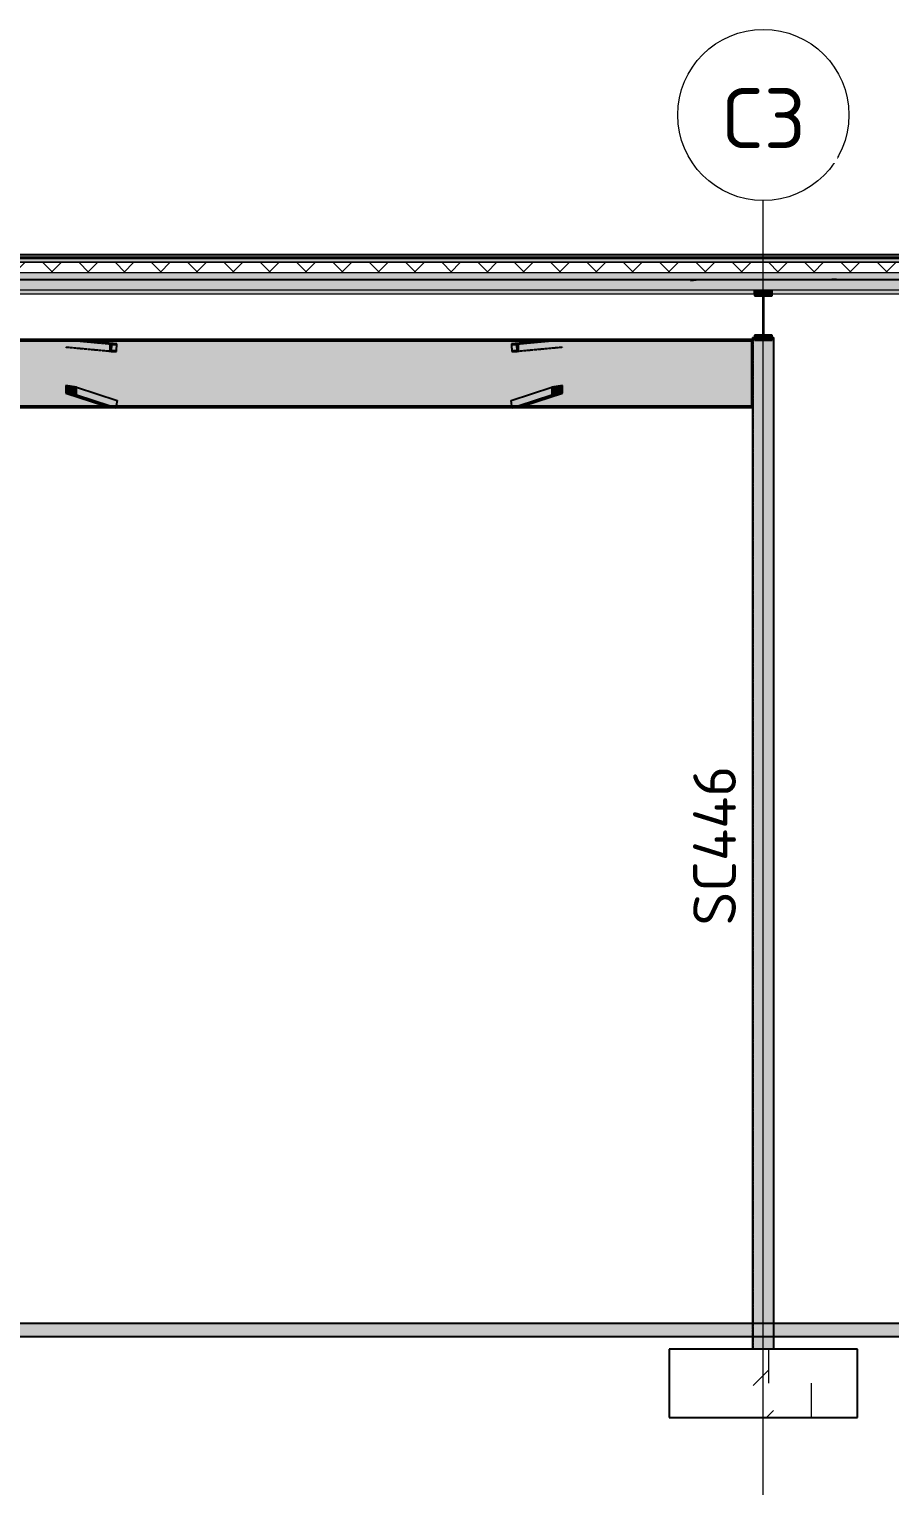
# Model space of a CAD drawing. Header units: millimetres. Extents: x 632 to 524205, y -3890 to 20851.
# Drawn here: x 39066 to 49123, y 3200 to 20320 of the extents above; entities that cross this region are included whole.
import ezdxf

# ---------------------------------------------------------------- set-up
doc = ezdxf.new("R2010")
doc.units = ezdxf.units.MM
doc.linetypes.add('Dash', pattern=[7, 5, -2])
doc.linetypes.add('Hidden Half', pattern=[3, 2, -1])
for name, color, linetype, lineweight in [('A-230-H-FLOOR', 190, 'Continuous', 13), ('A-230-M_FLOOR', 192, 'Continuous', 13), ('A-270-M_ROOF', 132, 'Continuous', 13), ('S-160-M_FOUND', 171, 'Continuous', 13), ('S-160-MH_FOUND', 171, 'Hidden Half', 13), ('S-280-A_COLUMN', 171, 'Continuous', 18), ('S-280-M_COLUMN', 52, 'Continuous', 13), ('S-280-M_STRUCT_FRAME', 12, 'Continuous', 13), ('S-280-MH_COLUMN', 52, 'Hidden Half', 13), ('Z-030-M_GRID', 191, 'Continuous', 13), ('Z-033_T_GRIDREF', 31, 'Continuous', 13), ('Z-230-A_LEVEL', 51, 'Continuous', 13)]:
    doc.layers.add(name, color=color, linetype=linetype, lineweight=lineweight)
doc.styles.add('ISOCPEUR_1', font='isocpeur.ttf', dxfattribs={"height": 700})
doc.styles.add('ISOCPEUR_2', font='isocpeur.ttf', dxfattribs={"height": 500})

# ---------------------------------------------------------------- blocks, each defined once
blk = doc.blocks.new('Ridge Capping - Ridge Capping-1882401-S6_501-SECTION 2C')
at = {"layer": 'A-270-M_ROOF', "lineweight": 5, "transparency": 33554432}
for points in [[(-1665568, 17663), (-1574250, 17665), (-1574250, 17691), (-1665568, 17689)], [(-1665568, 17659), (-1574250, 17662), (-1574250, 17688), (-1665568, 17686)], [(-1665568, 17659), (-1574250, 17662), (-1574250, 17665), (-1665568, 17663)]]:
    blk.add_hatch(color=253, dxfattribs=at).paths.add_polyline_path(points)
at = {"layer": 'A-270-M_ROOF', "color": 253, "lineweight": 5}
for p, q in [((-1574572, 17691), (-1665486, 17689)), ((-1665486, 17663), (-1574572, 17665)), ((-1665350, 17686), (-1574582, 17688)), ((-1665350, 17659), (-1574582, 17662)), ((-1665249, 17663), (-1574582, 17665)), ((-1665249, 17659), (-1574582, 17662))]:
    blk.add_line(p, q, dxfattribs=at)
blk = doc.blocks.new('25021-APA-ZZ-ZZ-M3-AR-000001_V3_rvt-1-S6_501-SECTION 2C')
at = {"layer": 'A-270-M_ROOF', "lineweight": 5, "transparency": 33554432}
for color, points in [(9, [(-1665568, 17639), (-1574250, 17645), (-1574250, 17688), (-1665568, 17686), (-1665568, 17644)]), (10, [(-1665568, 17599), (-1574253, 17605), (-1574253, 17648), (-1665568, 17644), (-1665568, 17608)]), (9, [(-1665568, 17604), (-1574250, 17604), (-1574250, 17648), (-1665568, 17644), (-1665568, 17608)]), (254, [(-1665568, 17228), (-1655173, 17228), (-1655173, 17264), (-1654964, 17264), (-1654964, 17228), (-1644673, 17229), (-1644673, 17267), (-1644464, 17267), (-1644464, 17229), (-1634173, 17230), (-1634173, 17267), (-1633964, 17267), (-1633964, 17230), (-1623673, 17230), (-1623673, 17267), (-1623464, 17267), (-1623464, 17230), (-1613173, 17231), (-1613173, 17267), (-1612964, 17267), (-1612964, 17231), (-1602673, 17232), (-1602673, 17267), (-1602464, 17267), (-1602464, 17232), (-1592173, 17232), (-1592173, 17267), (-1591964, 17267), (-1591964, 17232), (-1581673, 17233), (-1581673, 17267), (-1581464, 17267), (-1581464, 17233), (-1575954, 17233), (-1575954, 17267), (-1575783, 17267), (-1575783, 17233), (-1574253, 17233), (-1574253, 17484), (-1665568, 17479)]), (254, [(-1664876, 17233), (-1655173, 17233), (-1655173, 17264), (-1654964, 17264), (-1654964, 17233), (-1644673, 17233), (-1644673, 17267), (-1644464, 17267), (-1644464, 17233), (-1634173, 17233), (-1634173, 17267), (-1633964, 17267), (-1633964, 17233), (-1623673, 17233), (-1623673, 17267), (-1623464, 17267), (-1623464, 17233), (-1613173, 17233), (-1613173, 17267), (-1612964, 17267), (-1612964, 17233), (-1602673, 17233), (-1602673, 17267), (-1602464, 17267), (-1602464, 17233), (-1592173, 17233), (-1592173, 17267), (-1591964, 17267), (-1591964, 17233), (-1581673, 17233), (-1581673, 17267), (-1581464, 17267), (-1581464, 17233), (-1575954, 17234), (-1575954, 17267), (-1575783, 17267), (-1575783, 17233), (-1574253, 17233), (-1574253, 17277), (-1665568, 17274), (-1665568, 17233)])]:
    blk.add_hatch(color=color, dxfattribs=at).paths.add_polyline_path(points)
at = {"layer": 'A-270-M_ROOF', "transparency": 33554432}
blk.add_hatch(color=9, dxfattribs=at).paths.add_polyline_path([(-1665568, 17599), (-1574250, 17605), (-1574250, 17645), (-1665568, 17639), (-1665568, 17608)])
at = {"layer": 'A-270-M_ROOF', "lineweight": 5}
h = blk.add_hatch(dxfattribs=at)
h.set_pattern_fill('FP_5', angle=45, style=0, pattern_type=2)
h.set_pattern_definition([(45.0035, (-1615291.56, 7e-07), (-212.1449, 212.1192), []), (135.003, (-1615291.56, 7e-07), (-212.121, -212.1431), [])])
h.paths.add_polyline_path([(-1665568, 17479), (-1574253, 17484), (-1574253, 17605), (-1665568, 17599), (-1665568, 17541)])
at = {"layer": 'A-270-M_ROOF', "color": 253, "lineweight": 5}
for p, q in [((-1574250, 17645), (-1665568, 17639)), ((-1665350, 17686), (-1574582, 17688)), ((-1658288, 17646), (-1574582, 17648)), ((-1574582, 17648), (-1658288, 17646)), ((-1574253, 17605), (-1665568, 17599)), ((-1665568, 17599), (-1574250, 17605)), ((-1665568, 17479), (-1574253, 17484)), ((-1665568, 17228), (-1574253, 17233)), ((-1574253, 17277), (-1655360, 17274))]:
    blk.add_line(p, q, dxfattribs=at)
blk.add_blockref('Ridge Capping - Ridge Capping-1882401-S6_501-SECTION 2C', (0, 0), dxfattribs=at)
blk = doc.blocks.new('NRP_Framing-Steel-Purlin Z - P914 - EZ250-15-V6-S6_501-SECTION 2C')
at = {"layer": 'S-280-M_STRUCT_FRAME', "color": 150, "lineweight": 25}
for p, q in [((-1645318, 17392), (-1645418, 17383)), ((-1634819, 17391), (-1645318, 17392)), ((-1633218, 17400), (-1633318, 17391))]:
    blk.add_line(p, q, dxfattribs=at)
blk = doc.blocks.new('NRP_Framing-Steel-Purlin Z - P915 - EZ250-19-4046630-S6_501-SECTION 2C')
at = {"layer": 'S-280-M_STRUCT_FRAME', "color": 92, "lineweight": 25}
for p, q in [((-1656643, 17393), (-1656743, 17384)), ((-1645319, 17392), (-1656643, 17393)), ((-1643718, 17401), (-1643818, 17392))]:
    blk.add_line(p, q, dxfattribs=at)
blk = doc.blocks.new('NRP_Column-Steel-SHS - SC446 - 250x250x6_0SHS-4252457-S6_501-SECTION 2C')
at = {"layer": 'S-280-MH_COLUMN', "lineweight": 25}
for p, q in [((-1644687, 5200), (-1644687, 16721)), ((-1644449, 16721), (-1644449, 5200)), ((-1644687, 5050), (-1644687, 5200)), ((-1644449, 5200), (-1644449, 5050)), ((-1644687, 4900), (-1644687, 5050)), ((-1644449, 5050), (-1644449, 4900))]:
    blk.add_line(p, q, dxfattribs=at)
blk = doc.blocks.new('NRP_Foundation-Pad Footing Fibre _v2_ - PF3 - 2200 x 2200 x 800d-3893009-S6_501-SECTION 2C')
at = {"layer": 'S-160-M_FOUND'}
h = blk.add_hatch(dxfattribs=at)
h.set_pattern_fill('FP_8', color=256, style=0, pattern_type=2)
h.set_pattern_definition([(45, (-1615291.6, 0), (-1414.214, 0), [750, -3000]), (45, (-1614291.6, 1000), (-1414.214, 0), [750, -3000]), (45, (-1613291.6, -300), (-1414.214, 0), [250, -2000]), (90, (-1613291.56, 500), (-500, 500), [500, -2000]), (315, (-1613291.6, 1000), (0, 2828.43), [500, -3000]), (0, (-1614291.6, 1000), (2000, 2000), [300, -1000]), (0, (-1616791.6, 2000), (2000, 2000), [300, -2000])])
h.paths.add_polyline_path([(-1643468, 4100), (-1643468, 4900), (-1645668, 4900), (-1645668, 4100), (-1643647, 4100)])
at = {"layer": 'S-160-M_FOUND', "lineweight": 25}
for p, q in [((-1643468, 4900), (-1645668, 4900)), ((-1645668, 4900), (-1645668, 4100)), ((-1643468, 4100), (-1643468, 4900)), ((-1645668, 4100), (-1643468, 4100))]:
    blk.add_line(p, q, dxfattribs=at)
blk = doc.blocks.new('NRP_Framing-Steel-WB - TB136 - 800WB146-4252456-S6_501-SECTION 2C')
at = {"layer": 'S-280-M_STRUCT_FRAME', "linetype": 'Dash', "lineweight": 25}
for points in [[(-1644745, 16680), (-1644706, 16680), (-1644706, 16700), (-1654964, 16700), (-1654964, 16688), (-1655173, 16688), (-1655173, 16700), (-1665555, 16700), (-1665555, 16680), (-1645111, 16680)], [(-1646575, 15900), (-1644706, 15900), (-1644706, 15920), (-1665555, 15920), (-1665555, 15900), (-1646922, 15900)]]:
    blk.add_hatch(color=256, dxfattribs=at).paths.add_polyline_path(points)
h = blk.add_hatch(color=256, dxfattribs=at)
h.paths.add_polyline_path([(-1665555, 15920), (-1662676, 15920), (-1663131, 16069), (-1663131, 16160), (-1662993, 16136), (-1662530, 15984), (-1662540, 15920), (-1658006, 15920), (-1658016, 15984), (-1657534, 16141), (-1657415, 16160), (-1657415, 16069), (-1657871, 15920), (-1652266, 15920), (-1652721, 16069), (-1652721, 16160), (-1652583, 16136), (-1652120, 15984), (-1652131, 15920), (-1647506, 15920), (-1647516, 15984), (-1647034, 16141), (-1646915, 16160), (-1646915, 16069), (-1647371, 15920), (-1644706, 15920), (-1644706, 16680), (-1665555, 16680), (-1665555, 16153)])
h.paths.add_polyline_path([(-1657948, 16556), (-1657969, 16556), (-1657969, 16561), (-1657948, 16562), (-1657952, 16639), (-1657977, 16639), (-1657977, 16644), (-1657920, 16647), (-1657920, 16558), (-1657945, 16556)])
h.paths.add_polyline_path([(-1652188, 16556), (-1652216, 16558), (-1652216, 16647), (-1652160, 16644), (-1652160, 16639), (-1652185, 16639), (-1652188, 16562), (-1652167, 16561), (-1652168, 16556), (-1652188, 16556)])
h.paths.add_polyline_path([(-1647448, 16556), (-1647469, 16556), (-1647469, 16561), (-1647448, 16562), (-1647452, 16639), (-1647477, 16639), (-1647477, 16644), (-1647420, 16647), (-1647420, 16558), (-1647445, 16556)])
h.paths.add_polyline_path([(-1662602, 16556), (-1662626, 16558), (-1662626, 16647), (-1662570, 16644), (-1662570, 16639), (-1662595, 16639), (-1662597, 16562), (-1662577, 16561), (-1662578, 16556), (-1662598, 16556)])
at = {"layer": 'S-280-M_STRUCT_FRAME', "lineweight": 25}
for p, q in [((-1665555, 16680), (-1665555, 16700)), ((-1665555, 16700), (-1655173, 16700)), ((-1665555, 15920), (-1665555, 16680)), ((-1665555, 16680), (-1644706, 16680)), ((-1654964, 16700), (-1644706, 16700)), ((-1644706, 16700), (-1644706, 16680)), ((-1644706, 16680), (-1644706, 15920)), ((-1665555, 15900), (-1665555, 15920)), ((-1665555, 15920), (-1644706, 15920)), ((-1665555, 15900), (-1644706, 15900)), ((-1644706, 15920), (-1644706, 15900))]:
    blk.add_line(p, q, dxfattribs=at)
at = {"layer": 'S-280-M_STRUCT_FRAME', "linetype": 'Dash', "lineweight": 25}
blk.add_line((-1655173, 16700), (-1654964, 16700), dxfattribs=at)
blk = doc.blocks.new('NRP_Framing-Steel-SHS - RB429 - 89x89x5_0SHS-V7-S6_501-SECTION 2C')
at = {"layer": 'S-280-M_STRUCT_FRAME', "linetype": 'Dash', "lineweight": 25}
for points in [[(-1652192, 16556), (-1652188, 16644), (-1652216, 16647), (-1652216, 16558)], [(-1652168, 16556), (-1652167, 16561), (-1652188, 16561), (-1652185, 16639), (-1652160, 16642), (-1652160, 16644), (-1652188, 16644), (-1652192, 16556)]]:
    blk.add_hatch(color=256, dxfattribs=at).paths.add_polyline_path(points)
for p, q in [((-1652721, 16694), (-1652570, 16680)), ((-1652507, 16680), (-1652595, 16688)), ((-1652569, 16680), (-1652216, 16647)), ((-1652125, 16644), (-1652506, 16680)), ((-1652160, 16639), (-1652129, 16639)), ((-1652125, 16644), (-1652159, 16644)), ((-1652129, 16639), (-1652132, 16561)), ((-1652129, 16556), (-1652125, 16644)), ((-1652216, 16558), (-1652721, 16605)), ((-1652132, 16561), (-1652188, 16566)), ((-1652168, 16556), (-1652129, 16556)), ((-1652132, 16561), (-1652167, 16561))]:
    blk.add_line(p, q, dxfattribs=at)
at = {"layer": 'S-280-M_STRUCT_FRAME', "lineweight": 25}
for p, q in [((-1652216, 16647), (-1652188, 16644)), ((-1652188, 16644), (-1652192, 16556)), ((-1652160, 16644), (-1652188, 16644)), ((-1652188, 16561), (-1652185, 16639)), ((-1652185, 16639), (-1652160, 16639)), ((-1652192, 16556), (-1652216, 16558)), ((-1652192, 16556), (-1652168, 16556)), ((-1652167, 16561), (-1652188, 16561))]:
    blk.add_line(p, q, dxfattribs=at)
blk = doc.blocks.new('NRP_Framing-Steel-SHS - RB429 - 89x89x5_0SHS-4261496-S6_501-SECTION 2C')
at = {"layer": 'S-280-M_STRUCT_FRAME', "linetype": 'Dash', "lineweight": 25}
h = blk.add_hatch(color=256, dxfattribs=at)
h.paths.add_polyline_path([(-1652595, 16048), (-1652595, 16140), (-1652721, 16160), (-1652721, 16069)])
h.paths.add_polyline_path([(-1652602, 16054), (-1652714, 16073), (-1652714, 16154), (-1652602, 16136)])
for points in [[(-1652602, 16054), (-1652602, 16117), (-1652714, 16153), (-1652714, 16073), (-1652627, 16058)], [(-1652602, 16117), (-1652602, 16136), (-1652710, 16153), (-1652670, 16140)]]:
    blk.add_hatch(color=256, dxfattribs=at).paths.add_polyline_path(points)
h = blk.add_hatch(color=256, dxfattribs=at)
h.paths.add_polyline_path([(-1652134, 15898), (-1652134, 15900), (-1652141, 15900)])
h.paths.add_polyline_path([(-1652131, 15920), (-1652120, 15984), (-1652595, 16140), (-1652595, 16048), (-1652203, 15920)])
h = blk.add_hatch(color=256, dxfattribs=at)
h.paths.add_polyline_path([(-1652168, 15898), (-1652134, 15898), (-1652141, 15900), (-1652204, 15900), (-1652197, 15898)])
h.paths.add_polyline_path([(-1652266, 15920), (-1652203, 15920), (-1652595, 16048), (-1652721, 16069), (-1652359, 15950)])
at = {"layer": 'S-280-M_STRUCT_FRAME', "lineweight": 25}
for p, q in [((-1652595, 16140), (-1652721, 16160)), ((-1652721, 16160), (-1652721, 16069)), ((-1652714, 16154), (-1652602, 16136)), ((-1652714, 16073), (-1652714, 16154)), ((-1652714, 16154), (-1652602, 16117)), ((-1652602, 16136), (-1652602, 16054)), ((-1652595, 16048), (-1652595, 16140)), ((-1652595, 16140), (-1652120, 15984)), ((-1652721, 16069), (-1652595, 16048)), ((-1652721, 16069), (-1652266, 15920)), ((-1652602, 16054), (-1652714, 16073)), ((-1652595, 16048), (-1652203, 15920)), ((-1652120, 15984), (-1652131, 15920)), ((-1652204, 15900), (-1652197, 15898)), ((-1652134, 15898), (-1652197, 15898)), ((-1652141, 15900), (-1652134, 15898)), ((-1652134, 15900), (-1652134, 15898))]:
    blk.add_line(p, q, dxfattribs=at)
at = {"layer": 'S-280-M_STRUCT_FRAME', "linetype": 'Dash', "lineweight": 25}
for p, q in [((-1652266, 15920), (-1652204, 15900)), ((-1652203, 15920), (-1652141, 15900)), ((-1652131, 15920), (-1652134, 15900))]:
    blk.add_line(p, q, dxfattribs=at)
blk = doc.blocks.new('NRP_Framing-Steel-SHS - RB429 - 89x89x5_0SHS-V12-S6_501-SECTION 2C')
at = {"layer": 'S-280-M_STRUCT_FRAME', "linetype": 'Dash', "lineweight": 25}
for points in [[(-1647449, 16644), (-1647426, 16647), (-1647477, 16644)], [(-1647469, 16556), (-1647445, 16556), (-1647449, 16644), (-1647477, 16644), (-1647477, 16639), (-1647452, 16639), (-1647448, 16561), (-1647469, 16559)], [(-1647445, 16556), (-1647420, 16558), (-1647420, 16647), (-1647449, 16644)]]:
    blk.add_hatch(color=256, dxfattribs=at).paths.add_polyline_path(points)
for p, q in [((-1647130, 16680), (-1647512, 16644)), ((-1647477, 16644), (-1647512, 16644)), ((-1647512, 16644), (-1647507, 16556)), ((-1647508, 16639), (-1647477, 16639)), ((-1647504, 16561), (-1647508, 16639)), ((-1647420, 16647), (-1647067, 16680)), ((-1647041, 16688), (-1647129, 16680)), ((-1647066, 16680), (-1646915, 16694)), ((-1647507, 16556), (-1647469, 16556)), ((-1647449, 16566), (-1647504, 16561)), ((-1647469, 16561), (-1647504, 16561)), ((-1646915, 16605), (-1647420, 16558))]:
    blk.add_line(p, q, dxfattribs=at)
at = {"layer": 'S-280-M_STRUCT_FRAME', "lineweight": 25}
for p, q in [((-1647449, 16644), (-1647477, 16644)), ((-1647477, 16639), (-1647452, 16639)), ((-1647452, 16639), (-1647448, 16561)), ((-1647449, 16644), (-1647420, 16647)), ((-1647445, 16556), (-1647449, 16644)), ((-1647448, 16561), (-1647469, 16561)), ((-1647469, 16556), (-1647445, 16556)), ((-1647420, 16558), (-1647445, 16556))]:
    blk.add_line(p, q, dxfattribs=at)
blk = doc.blocks.new('NRP_Framing-Steel-SHS - RB429 - 89x89x5_0SHS-V8-S6_501-SECTION 2C')
at = {"layer": 'S-280-M_STRUCT_FRAME', "linetype": 'Dash', "lineweight": 25}
h = blk.add_hatch(color=256, dxfattribs=at)
h.paths.add_polyline_path([(-1647502, 15898), (-1647495, 15900), (-1647503, 15900)])
h.paths.add_polyline_path([(-1647434, 15920), (-1647041, 16048), (-1647041, 16140), (-1647516, 15984), (-1647506, 15920)])
h = blk.add_hatch(color=256, dxfattribs=at)
h.paths.add_polyline_path([(-1647041, 16048), (-1646915, 16069), (-1646915, 16160), (-1647041, 16140)])
h.paths.add_polyline_path([(-1647034, 16054), (-1647034, 16136), (-1646922, 16154), (-1646922, 16073)])
for points in [[(-1647034, 16054), (-1646922, 16073), (-1646922, 16154), (-1647034, 16117), (-1647034, 16069)], [(-1647034, 16117), (-1646922, 16154), (-1647034, 16136)]]:
    blk.add_hatch(color=256, dxfattribs=at).paths.add_polyline_path(points)
h = blk.add_hatch(color=256, dxfattribs=at)
h.paths.add_polyline_path([(-1647439, 15898), (-1647432, 15900), (-1647495, 15900), (-1647502, 15898), (-1647468, 15898)])
h.paths.add_polyline_path([(-1647434, 15920), (-1647371, 15920), (-1646915, 16069), (-1647041, 16048), (-1647404, 15930)])
at = {"layer": 'S-280-M_STRUCT_FRAME', "lineweight": 25}
for p, q in [((-1647516, 15984), (-1647041, 16140)), ((-1646915, 16160), (-1647041, 16140)), ((-1647041, 16140), (-1647041, 16048)), ((-1647034, 16136), (-1646922, 16154)), ((-1647034, 16117), (-1646922, 16154)), ((-1647034, 16054), (-1647034, 16136)), ((-1646922, 16154), (-1646922, 16073)), ((-1646915, 16069), (-1646915, 16160)), ((-1647506, 15920), (-1647516, 15984)), ((-1647434, 15920), (-1647041, 16048)), ((-1647371, 15920), (-1646915, 16069)), ((-1647041, 16048), (-1646915, 16069)), ((-1646922, 16073), (-1647034, 16054)), ((-1647502, 15898), (-1647503, 15900)), ((-1647502, 15898), (-1647495, 15900)), ((-1647439, 15898), (-1647502, 15898)), ((-1647439, 15898), (-1647432, 15900))]:
    blk.add_line(p, q, dxfattribs=at)
at = {"layer": 'S-280-M_STRUCT_FRAME', "linetype": 'Dash', "lineweight": 25}
for p, q in [((-1647503, 15900), (-1647506, 15920)), ((-1647495, 15900), (-1647434, 15920)), ((-1647432, 15900), (-1647371, 15920))]:
    blk.add_line(p, q, dxfattribs=at)
blk = doc.blocks.new('Grid - NRP_Grid-Head-320187-S6_501-SECTION 2C')
at = {"layer": 'Z-033_T_GRIDREF'}
blk.add_circle((-1644568, 19320), 1000, dxfattribs=at)

msp = doc.modelspace()

# ---------------------------------------------------------------- hatches: boundary and pattern name
at = {"layer": 'A-230-H-FLOOR'}
h = msp.add_hatch(dxfattribs=at)
h.set_pattern_fill('FP_8', color=256, style=0, pattern_type=2)
h.set_pattern_definition([(45, (76922.1, 0), (-1414.214, 0), [750, -3000]), (45, (77922.1, 1000), (-1414.214, 0), [750, -3000]), (45, (78922.1, -300), (-1414.214, 0), [250, -2000]), (90, (78922.06, 500), (-500, 500), [500, -2000]), (315, (78922, 1000), (0, 2828.43), [500, -3000]), (0, (77922, 1000), (2000, 2000), [300, -1000]), (0, (75422, 2000), (2000, 2000), [300, -2000])])
h.paths.add_polyline_path([(112989, 5050), (116495, 5050), (116495, 5200), (26645, 5200), (26645, 5050), (107132, 5050)])
at = {"layer": 'S-280-M_COLUMN', "lineweight": 5}
h = msp.add_hatch(color=256, dxfattribs=at)
h.paths.add_polyline_path([(47528, 4900), (47535, 4900), (47535, 5050), (47520, 5050), (47522, 4900), (47525, 4900)])
h.paths.add_polyline_path([(47525, 5200), (47535, 5200), (47535, 16721), (47520, 16721), (47522, 5200)])
h = msp.add_hatch(color=256, dxfattribs=at)
h.paths.add_polyline_path([(47755, 4900), (47755, 5050), (47535, 5050), (47535, 4900)])
h.paths.add_polyline_path([(47535, 5200), (47755, 5200), (47755, 16721), (47750, 16721), (47750, 16688), (47541, 16688), (47541, 16721), (47535, 16721), (47535, 6899)])
h = msp.add_hatch(color=256, dxfattribs=at)
h.paths.add_polyline_path([(47769, 4900), (47770, 4900), (47768, 5050), (47755, 5050), (47755, 4900), (47769, 4900)])
h.paths.add_polyline_path([(47769, 5200), (47770, 5200), (47768, 16721), (47755, 16721), (47756, 5200), (47769, 5200)])
at = {"layer": 'S-280-M_STRUCT_FRAME', "lineweight": 5}
for points in [[(47541, 17267), (47541, 17223), (47750, 17223), (47750, 17267)], [(47750, 16688), (47750, 16704), (47650, 16704), (47650, 17208), (47750, 17208), (47750, 17223), (47541, 17223), (47541, 17208), (47640, 17208), (47640, 16704), (47541, 16704), (47541, 16688), (47652, 16688)], [(47638, 17208), (47640, 17208), (47640, 17208)], [(47541, 16748), (47541, 16704), (47640, 16704), (47640, 16748)], [(47652, 16704), (47750, 16704), (47750, 16748), (47650, 16748), (47650, 16704)], [(47750, 16721), (47750, 16721), (47750, 16732)]]:
    msp.add_hatch(color=256, dxfattribs=at).paths.add_polyline_path(points)

# ---------------------------------------------------------------- linework, layer by layer
at = {"layer": 'A-230-M_FLOOR', "lineweight": 25}
for p, q in [((116495, 5200), (26645, 5200)), ((26645, 5050), (116495, 5050))]:
    msp.add_line(p, q, dxfattribs=at)
at = {"layer": 'S-280-M_COLUMN', "lineweight": 25}
for p, q in [((47520, 16721), (47520, 5200)), ((47520, 16721), (47535, 16721)), ((47541, 16721), (47535, 16721)), ((47755, 16721), (47750, 16721)), ((47755, 16721), (47770, 16721)), ((47770, 5200), (47770, 16721)), ((47520, 5050), (47520, 4900)), ((47770, 4900), (47770, 5050))]:
    msp.add_line(p, q, dxfattribs=at)
at = {"layer": 'S-280-M_STRUCT_FRAME', "lineweight": 25}
for p, q in [((47541, 17267), (47750, 17267)), ((47750, 17267), (47541, 17267)), ((47541, 17223), (47541, 17267)), ((47750, 17223), (47541, 17223)), ((47541, 17223), (47541, 17208)), ((47541, 17208), (47640, 17208)), ((47640, 17208), (47640, 16704)), ((47650, 16704), (47650, 17208)), ((47650, 17208), (47750, 17208)), ((47750, 17223), (47750, 17267)), ((47750, 17208), (47750, 17223)), ((47541, 16748), (47640, 16748)), ((47640, 16748), (47541, 16748)), ((47541, 16748), (47541, 16704)), ((47640, 16704), (47541, 16704)), ((47541, 16704), (47541, 16688)), ((47541, 16688), (47750, 16688)), ((47650, 16748), (47750, 16748)), ((47750, 16748), (47650, 16748)), ((47750, 16704), (47650, 16704)), ((47750, 16704), (47750, 16748)), ((47750, 16688), (47750, 16704))]:
    msp.add_line(p, q, dxfattribs=at)
at = {"layer": 'S-280-M_STRUCT_FRAME', "linetype": 'Dash', "lineweight": 25}
for p, q in [((47640, 17251), (47541, 17251)), ((47640, 17208), (47640, 17251)), ((47640, 17251), (47640, 17208)), ((47750, 17251), (47650, 17251)), ((47650, 17251), (47650, 17208)), ((47750, 16732), (47541, 16732))]:
    msp.add_line(p, q, dxfattribs=at)
at = {"layer": 'S-280-MH_COLUMN', "lineweight": 25}
for p, q in [((47750, 16721), (47541, 16721)), ((47520, 5200), (47520, 5050)), ((47770, 5050), (47770, 5200))]:
    msp.add_line(p, q, dxfattribs=at)
at = {"layer": 'Z-030-M_GRID'}
msp.add_line((47645, 3200), (47645, 18320), dxfattribs=at)
at = {"layer": 'Z-230-A_LEVEL'}
msp.add_line((20026, 5200), (123965, 5200), dxfattribs=at)

# ---------------------------------------------------------------- block references
at = {"lineweight": 5}
msp.add_blockref('25021-APA-ZZ-ZZ-M3-AR-000001_V3_rvt-1-S6_501-SECTION 2C', (1692214, 0), dxfattribs=at)
at = {"layer": 'S-160-MH_FOUND', "lineweight": 25}
msp.add_blockref('NRP_Foundation-Pad Footing Fibre _v2_ - PF3 - 2200 x 2200 x 800d-3893009-S6_501-SECTION 2C', (1692214, 0), dxfattribs=at)
at = {"layer": 'S-280-M_STRUCT_FRAME', "color": 92, "lineweight": 25}
msp.add_blockref('NRP_Framing-Steel-Purlin Z - P915 - EZ250-19-4046630-S6_501-SECTION 2C', (1692214, 0), dxfattribs=at)
at = {"layer": 'S-280-M_STRUCT_FRAME', "color": 150, "lineweight": 25}
msp.add_blockref('NRP_Framing-Steel-Purlin Z - P914 - EZ250-15-V6-S6_501-SECTION 2C', (1692214, 0), dxfattribs=at)
at = {"layer": 'S-280-M_STRUCT_FRAME', "linetype": 'Dash', "lineweight": 25}
for name in ['NRP_Framing-Steel-WB - TB136 - 800WB146-4252456-S6_501-SECTION 2C', 'NRP_Framing-Steel-SHS - RB429 - 89x89x5_0SHS-V7-S6_501-SECTION 2C', 'NRP_Framing-Steel-SHS - RB429 - 89x89x5_0SHS-V12-S6_501-SECTION 2C', 'NRP_Framing-Steel-SHS - RB429 - 89x89x5_0SHS-4261496-S6_501-SECTION 2C', 'NRP_Framing-Steel-SHS - RB429 - 89x89x5_0SHS-V8-S6_501-SECTION 2C']:
    msp.add_blockref(name, (1692214, 0), dxfattribs=at)
at = {"layer": 'S-280-MH_COLUMN', "lineweight": 25}
msp.add_blockref('NRP_Column-Steel-SHS - SC446 - 250x250x6_0SHS-4252457-S6_501-SECTION 2C', (1692214, 0), dxfattribs=at)
at = {"layer": 'Z-033_T_GRIDREF'}
msp.add_blockref('Grid - NRP_Grid-Head-320187-S6_501-SECTION 2C', (1692214, 0), dxfattribs=at)

# ---------------------------------------------------------------- texts
at = {"layer": 'S-280-A_COLUMN', "lineweight": 13, "insert": (46826, 9849), "char_height": 500, "width": 2308.86, "attachment_point": 1, "rotation": 90, "style": 'ISOCPEUR_2'}
msp.add_mtext('SC446', dxfattribs=at)

# ---------------------------------------------------------------- next in the draw order: texts
at = {"layer": 'Z-033_T_GRIDREF', "insert": (47149, 19632), "char_height": 700, "width": 1186.5, "attachment_point": 1, "style": 'ISOCPEUR_1', "bg_fill": 3, "box_fill_scale": 1.25, "bg_fill_color": 256, "bg_fill_true_color": 13158600, "bg_fill_transparency": 0}
msp.add_mtext('C3', dxfattribs=at)

doc.saveas('drawing.dxf')
